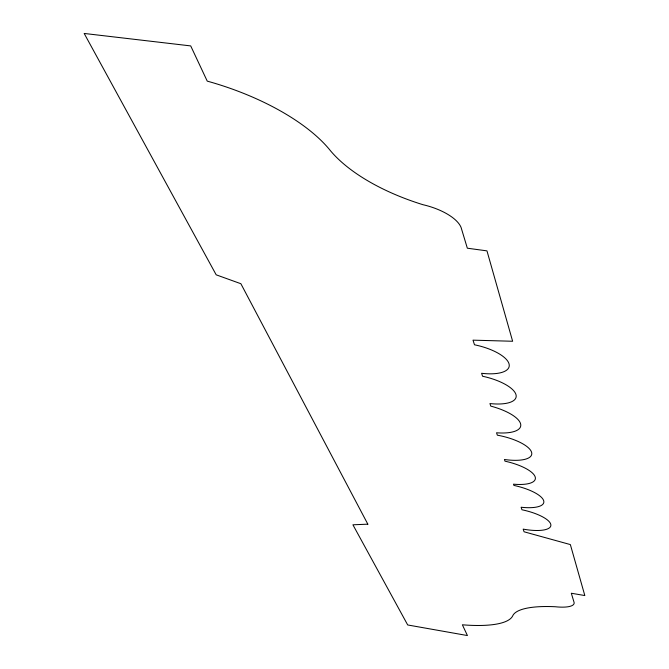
<?xml version="1.0" encoding="UTF-8"?>
<svg xmlns="http://www.w3.org/2000/svg" width="669" height="669" viewBox="0 0 669 669"><rect width="100%" height="100%" fill="white"/><g stroke="black" fill="none" stroke-linecap="round" stroke-linejoin="round"><path stroke-width="1" d="M367.833 524.178L352.914 524.797L407.697 624.963L467.422 635.55L462.371 624.796A92.615 25.138 13.4 0 0 512.872 615.497A83.215 22.386 12.1 0 1 555.262 606.741A27.989 7.869 12.5 0 0 574.119 602.543L571.318 593.244L584.823 595.552L570.356 544.583L524.078 531.788L523.175 529.12A29.988 9.349 12.7 0 0 550.871 524.964A29.988 9.349 12.7 0 0 521.954 509.77L521.118 507.244A31.585 10.135 12.8 0 0 543.629 500.563A31.585 10.135 12.8 0 0 513.901 485.418L513.491 484.172A32.279 10.662 12.9 0 0 535.091 476.671A32.279 10.662 12.9 0 0 504.986 461.184L504.426 459.486A33.09 11.256 12.9 0 0 531.596 452.319A33.09 11.256 12.9 0 0 497.343 435.185L496.549 432.784A36.711 12.895 13.1 0 0 520.658 424.096A36.711 12.895 13.1 0 0 490.778 406.116L489.942 403.558A35.273 12.803 13.2 0 0 515.983 394.668A35.273 12.803 13.2 0 0 482.566 376.246L481.596 373.285A35.591 13.363 13.3 0 0 509.076 364.028A35.591 13.363 13.3 0 0 474.497 344.794L473 340.161L512.63 341.257L486.965 250.867L467.338 248.207L461.1 227.51A42.197 18.004 14.3 0 0 422.917 204.689A140.866 65.035 14.2 0 1 330.436 150.701A149.956 64.191 17.4 0 0 207.239 81.125L190.707 45.91L84.177 33.45L216.187 274.825L240.873 283.715L367.833 524.178"/></g></svg>
